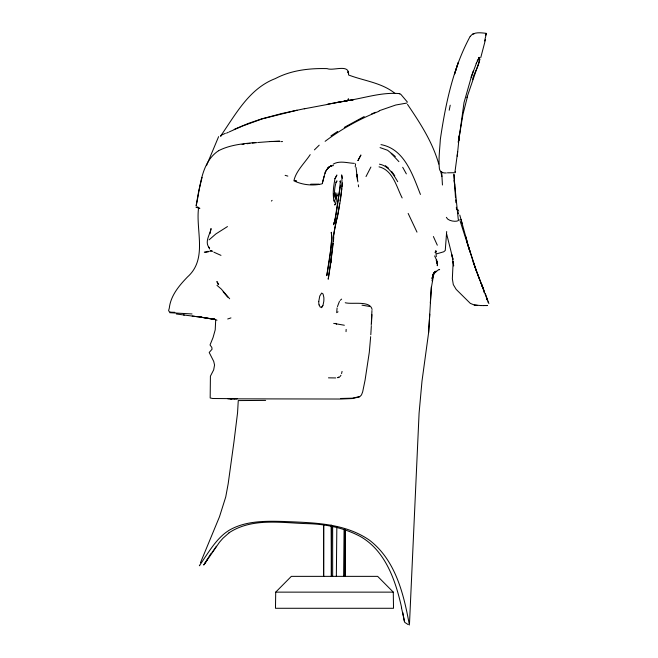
<?xml version="1.0" encoding="UTF-8"?>
<svg xmlns="http://www.w3.org/2000/svg" width="658" height="658" viewBox="0 0 658 658"><rect width="100%" height="100%" fill="white"/><g stroke="black" fill="none" stroke-linecap="round" stroke-linejoin="round"><path stroke-width="0.99" d="M331.64 526.022L331.369 576.359L331.13 524.994M215.684 320.273L215.215 329.831L213.052 337.546L210.025 344.981L211.818 347.391L212.057 349.217L209.195 352.474L213.71 361.365L214.557 365.009L213.669 369.862L210.412 376.17L210.173 397.967L212.789 398.509L237.225 398.682M336.345 576.359L336.838 527.05M371.943 310.535L371.244 325.34M429.781 314.187L428.621 332.603L421.992 381.155L419.088 413.117L409.498 623.661M355.567 163.834L355.221 166.902M333.927 193.806L333.886 197.762M336.937 193.041L336.082 201.652L334.757 205.033L335.893 203.421M446.683 231.526L445.252 250.501L443.722 251.784L436.854 253.791M335.218 192.687L335.366 197.277C333.664 192.473 334.864 186.691 336.18 181.912M371.466 323.432L371.918 314.606M430.324 302.935L431.36 286.798M346.034 331.64L346.149 329.403M333.738 236.946L333.441 241.453M174.88 312.336C171.952 312.065 166.729 313.167 169.287 308.199C170.644 295.656 179.124 285.597 187.571 276.886C207.369 259.244 196.002 231.616 198.428 209.063M371.309 326.294L370.799 334.766M370.66 336.657L369.294 352.326L365.067 380.192L362.673 391.839L361.472 394.956L359.646 396.832L352.351 398.542L340.729 399.028L234.24 398.838M318.768 301.38L319.739 296.075L321.663 293.057L323.062 294.019L323.826 297.284A7.6 2.163 -85.4 0 1 323.752 301.627L322.971 305.427L321.647 307.335L320.191 307.056L319.081 304.909M342.481 182.908L342.053 186.921M428.621 332.603L431.36 287.669L433.918 273.185L431.944 278.482L433.005 275.702M454.851 172.865L457.68 151.62M457.236 156.185L459.342 135.408L459.457 134.512L458.766 140.656L463.997 102.673L471.441 76.534L476.581 62.749M333.293 243.23L328.21 279.206L330.801 262.83M330.069 255.863L331.928 237.768L331.27 232.258L331.788 237.061L331.04 247.219L326.787 275.677L329.946 256.768M210.05 233.59L211.054 228.556C209.951 234.824 204.367 241.725 209.137 247.737L208.857 247.186L209.548 248.987L209.491 247.424M340.425 185.276L338.673 197.375M331.542 257.385L330.793 262.904C332.94 246.454 332.948 231.197 337.834 215.585M341.831 188.649L340.054 200.715M196.174 205.765C200.427 186.979 200.838 162.592 218.44 150.797M338.056 201.545L338.549 198.206M337.932 202.368L335.991 215.232M196.174 205.461L198.691 191.198L202.072 177.389M339.676 203.273L337.973 214.623M458.256 142.358L458.667 139.57M458.322 141.964L463.002 114.147L467.377 96.948M449.217 110.231L450.212 105.19M335.202 219.254L334.799 221.137L339.947 187.242L340.301 181.131L340.433 182.093M335.827 216.243L333.598 224.756L334.659 221.779L334.182 223.259M348.263 99.013L348.082 100.032L348.353 98.906M455.27 172.281L455.402 171.565M432.018 280.818L433.663 273.407M275.71 592.134L275.48 608.28L393.517 608.28L393.287 592.134L377.651 576.359L291.346 576.359L275.71 592.134L393.287 592.134M337.093 307.87L336.69 312.682L338.039 311.81M341.568 373.588L342.061 371.416M334.93 178.705L336.896 175.012L335.712 177.405M335.029 178.31C333.705 186.033 332.101 194.505 334.478 202.154L334.017 199.974M324.098 176.36L322.412 182.891C324.402 176.862 324.608 168.44 331.443 165.758L329.419 166.754L331.385 165.775M485.514 39.496L480.727 57.698M480.011 59.204L466.876 97.68M334.856 220.866L334.058 223.58M336.921 196.051L337.266 194.9L335.555 199.119L336.452 197.466L336.008 198.338M484.568 40.96L486.426 33.5L485.514 35.326M337.439 306.595L339.438 301.405M473.234 71.13L471.194 77.257L471.441 76.534M206.489 165.635L218.612 136.642M432.602 276.253L433.589 273.44M453.773 172.725L447.465 172.824M472.617 79.7C473.48 73.17 481.237 63.226 478.95 57.394M366.012 176.574L370.898 167.066M325.019 173.383C324.254 171.368 332.348 163.891 327.668 168.316L329.502 166.713L331.714 165.89M200.443 562.796L219.476 516.793L225.727 496.979L228.178 483.745L233.968 441.822L237.563 412.731L238.262 400.582L265.635 400.401M322.839 305.633L321.4 307.697M476.186 63.448L479.46 57.345L477.223 60.799M433.351 274.781L434.848 271.96L433.26 274.337M336.567 181.657L336.986 180.876L335.934 182.356M433.351 274.509L434.848 271.779M204.778 563.593L203.7 565.033L211.012 553.444M433.26 274.221L434.321 272.593M207.221 559.868L204.687 563.733L219.443 542.282L222.93 538.277L229.428 532.503M340.153 376.458L340.943 375.249M199.728 565.263C199.209 565.995 199.209 565.995 199.728 565.263C201.521 562.656 203.24 560.007 204.983 557.367C211.81 547.283 218.736 536.583 229.379 530.134C245.837 520.675 265.659 520.971 284.05 521.49C313.216 522.773 344.504 522.871 369.508 540.218C395.614 560.238 403.806 594.207 409.383 625.018M216.424 546.214L212.049 552.481L212.723 551.527M470.281 36.387C473.694 31.494 481.113 32.842 486.246 33.319M433.244 274.509L436.131 271.088L433.614 273.769L438.236 269.961L439.634 269.574L439.149 269.55M433.244 274.452L434.28 273.062M470.199 36.33C453.058 67.864 445.524 104.079 440.334 139.364C439.791 149.152 438.351 159.146 439.429 168.917C439.963 172.297 443.41 173.243 446.346 172.964M340.153 300.385L341.642 299.094M322.56 183.089L321.943 183.87C312.657 186.008 302.54 184.98 293.92 180.818C295.738 171.335 304.835 162.822 310.206 154.646M220.825 135.729C235.877 114.097 249.218 88.534 275.365 78.573C291.255 70.192 309.416 68.169 327.125 68.613C333.335 71.245 349.834 63.349 348.518 74.954C363.849 80.885 381.591 82.595 394.882 93.304M271.417 201.06L272.099 200.361M433.614 273.769L434.872 272.412M458.593 212.896L457.573 213.332M314.417 149.884L319.204 145.171M209.071 239.857L215.865 233.944L227.462 226.574M433.26 273.983L435.752 271.927M434.93 252.351L436.377 251.208M325.126 141.314C341.617 128.886 359.852 118.827 379.057 111.251M229.033 532.799C252.261 517.402 281.838 522.995 308.01 523.661C326.088 524.171 344.224 527.93 360.288 536.451C385.654 550.902 395.672 580.85 401.643 607.745M330.974 135.869L337.661 131.444M333.17 164.179C339.586 160.289 347.432 163.11 354.374 163.357M344.299 127.372L364.211 116.54M338.335 377.355L337.957 377.536L339.281 376.911M218.546 150.723C229.938 144.842 242.991 143.666 255.543 142.531M221.351 135.194L225.398 133.303M226.558 133.122L228.293 132.332M229.157 131.937L234.47 129.56M235.268 129.198L242.152 126.213M234.199 129.355L248.329 123.424L261.596 118.909L281.649 113.554L304.67 108.644M371.564 113.941L375.389 112.296M243.049 125.843L262.279 118.859L297.029 110.182M227.717 318.982L230.95 317.904M379.164 110.75L395.762 105.009L406.825 103.059M204.309 252.113L208.158 251.29M359.572 396.618L352.367 398.18L340.819 398.477M295.96 181.205L295.327 180.514M337.727 377.741L339.141 377.273M205.025 252.549L208.496 251.767M399.348 93.716L400.919 94.431L407.434 102.13M304.292 108.809L327.174 104.507M328.112 104.194L351.578 99.868M327.33 104.293L340.984 101.76M346.667 100.732C364.318 98.198 381.796 91.881 399.825 93.658M242.111 144.489L244.102 144.16M336.814 102.475L347.251 100.838L344.323 101.25M342.505 101.571L346.84 100.888M472.683 34.019L474.147 33.813M351.495 100.353L353.116 100.139M331.352 165.857L333.466 165.586M247.038 143.74L249.958 143.37M252.269 143.074L257.196 142.572M258.175 142.473L272.075 141.421M282.545 141.56L280.892 141.61M271.343 141.552L279.79 141.24L269.796 141.544M318.891 184.15L310.716 184.191M479.616 57.526L478.498 57.485M211.86 250.616L210.445 250.583M485.843 305.559L487.397 305.518L483.424 305.583M446.7 234.166L453.008 259.416L451.914 254.868L453.65 265.964L453.173 261.382L452.342 278.762L453.304 284.61L456.159 289.38L470.281 303.346L474.262 305.008L481.014 305.551M212.748 251.307L209.474 251.233M335.753 377.947L328.465 377.84M237.02 398.69L229.872 398.674M480.546 305.551L483.729 305.583M345.244 302.746C352.269 304.646 370.174 300.245 372.083 309.449M230.029 398.715L234.338 398.838M169.706 312.706L192.013 313.956M216.992 320.216L214.648 319.155M456.413 209.524L458.042 209.836L458.741 211.276M362.015 305.164L369.582 306.447M295.376 180.851L296.33 180.958L295.055 180.613M474.262 305.008L477.626 305.411M192.177 316.062L201.233 317.205L183.541 314.952M200.805 317.164L215.52 319.582L200.846 317.164L214.779 319.253L212.649 318.793M176.328 313.998L184.298 315.042M197.392 206.982L197.992 207.073M379.024 166.844C392.851 170.06 396.535 186.913 402.145 197.943M458.651 219.953L459.564 220.002M199.209 208.191L196.15 207.319M380.982 144.62C404.538 148.955 412.739 175.069 420.446 194.447M379.444 164.163C388.426 165.75 393.451 174.51 397.712 181.698M380.053 147.598L387.57 150.263L395.318 156.538M485.727 33.648L486.344 33.903M344.348 325.241L333.68 323.382M220.981 255.37L213.883 252.187M285.144 175.332L287.834 176.105M408.256 624.639L404.711 622.328L401.396 607.408M385.325 165.684L388.409 168.012M216.984 285.333L221.244 289.01L229.658 298.765M391.197 153.355L398.904 161.646M199.876 208.331L196.15 207.007M223.144 291.749L227.709 297.194M336.583 324.188L335.967 323.349M391.559 171.351L394.767 175.711M446.363 217.337C447.901 221.285 456.479 222.083 458.289 220.57M218.662 284.322L216.901 281.525L218.185 284.651M407.508 104.4C420.125 122.972 432.627 142.218 438.754 164.056M402.696 167.288L406.356 173.876M416.983 232.126L408.157 213.431M434.625 255.913L436.534 259.984L436.92 263.159L436.32 260.173L437.422 263.34L437.299 265.725L437.438 263.447L436.32 260.173M437.315 245.195L433.383 236.526M484.313 291.181L477.527 273.925L479.624 279.436L479.468 279.025M485.365 293.756L488.886 303.56M481.903 285.564L486.377 297.367M487.035 299.497L486.681 298.592L486.846 299.02M487.191 299.884L487.364 300.328M483.531 289.693L476.647 271.803M487.874 301.742L488.096 302.343M475.504 268.406L477.65 274.263M474.854 266.811L476.902 272.502L468.348 246.076L470.108 252.17M483.877 291.642L484.239 292.662M473.497 262.674L475.619 268.719M473.11 261.728L475.134 267.609M460.205 221.285L469.911 251.57M473.604 262.986L466.563 240.787M486.616 298.132L486.887 298.987M468.578 246.873L460.962 219.336M459.786 215.051L462.138 223.58M465.543 235.942L467.073 241.478M458.297 213.143L458.47 213.842M440.819 171.845L441.896 176.5M404.283 621.242L402.786 612.483M356.414 174.304L356.751 176.04M358.322 184.84L358.61 186.806M342.522 178.236L341.634 174.896C343.484 194.126 337.003 215.594 333.639 234.964M357.878 181.896L356.842 174.411L357.467 180.226M458.264 219.377L454.25 180.35L454.604 185.227M356.891 174.913L356.085 167.519M436.295 256.653L435.728 250.492M456.339 207.237L456.479 208.751M436.583 259.491L436.92 263.159M455.673 199.802L455.928 202.722M455.5 197.852L454.078 174.683M454.588 185.021L453.839 174.082M442.447 185.005L441.666 171.763M332.652 526.022L332.652 576.359M319.081 304.893A6.021 2.023 -83.8 0 1 318.776 301.38M323.695 524.994L323.654 576.359L323.654 524.994M344.274 529.106L344.06 576.359L344.315 529.106M455.747 70.34L454.497 74.28L458.198 62.666L455.747 70.34M360.864 155.132L357.968 160.585L360.864 155.132M221.302 135.647L220.479 136.091L221.302 135.655M231.97 398.723L227.709 398.658L231.97 398.723M482.997 287.965L481.22 283.524L482.997 287.965M340.367 181.6L340.219 181.098L340.367 181.6M348.107 72.824L348.008 71.837L348.107 72.824M345.343 576.359L345.31 530.134L345.343 576.359"/></g></svg>
